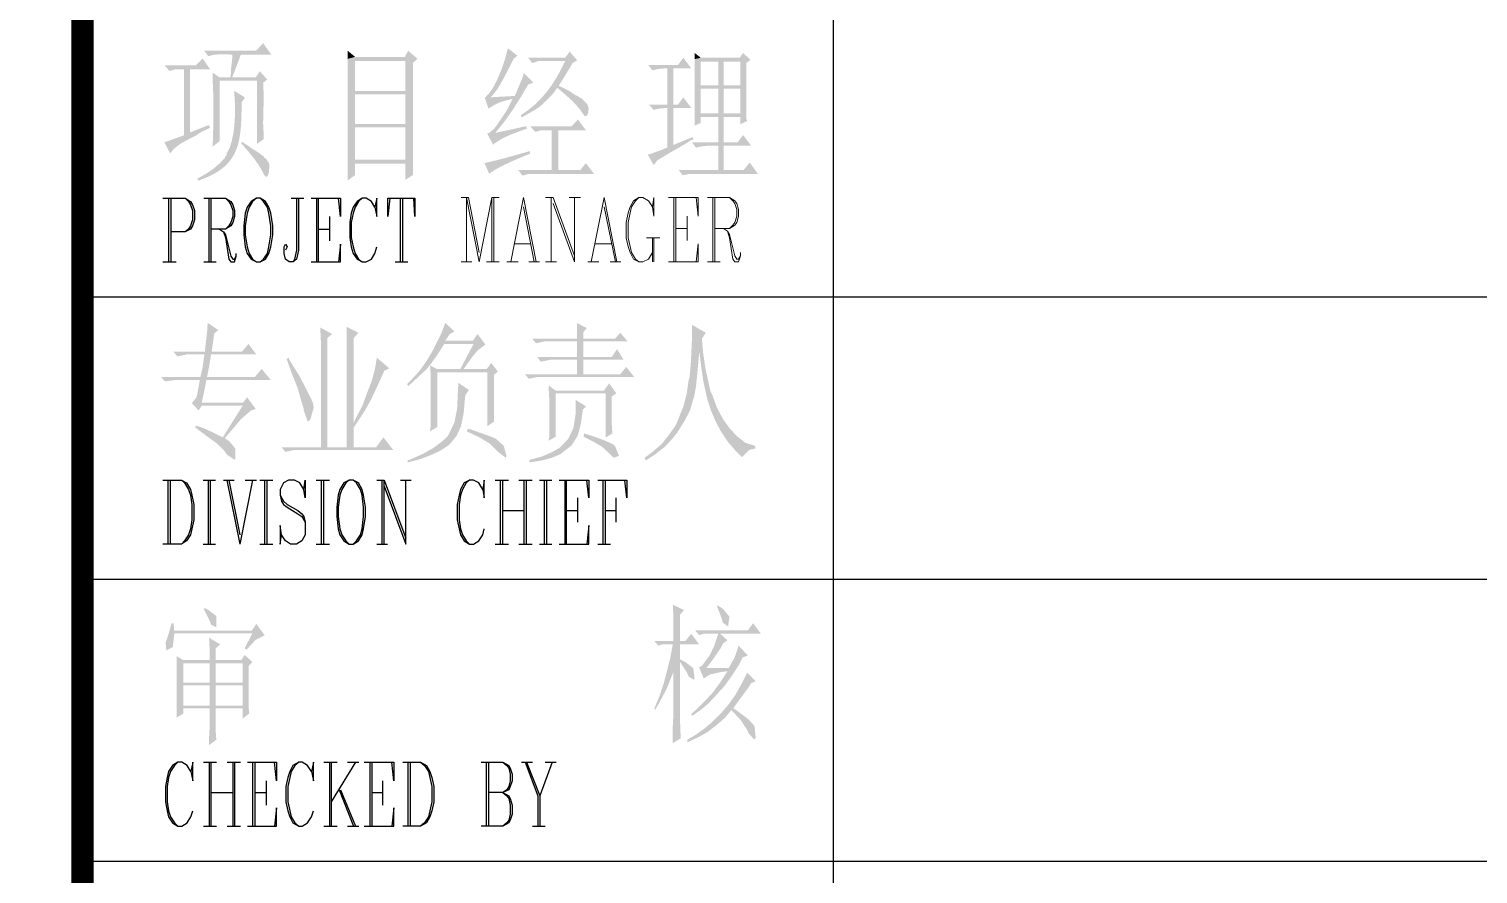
# Paper-space layout 'Layout1' of a CAD drawing. Header units: millimetres. Extents: x 0 to 841, y -74 to 594.
# Drawn here: x 758.78 to 799.89, y 58.63 to 82.6 of the extents above; entities that cross this region are included whole.
import ezdxf

# ---------------------------------------------------------------- set-up
doc = ezdxf.new("R2010")
doc.units = ezdxf.units.MM
for name, color, linetype in [('TB_A1$0$上海中建-图名', 7, 'Continuous'), ('TB_A1$0$上海中建-图框', 24, 'Continuous'), ('TB_A1$0$上海中建-图框字体', 11, 'Continuous')]:
    doc.layers.add(name, color=color, linetype=linetype)

# ---------------------------------------------------------------- blocks, each defined once
blk = doc.blocks.new('TB_A1$0$上海中建A1图框F版')
h = blk.add_hatch(color=11)
h.dxf.hatch_style = 2
h.paths.add_polyline_path([(76542, 8219.9), (76522.9, 8198.9), (76374.4, 8198.9), (76385.8, 8183.7), (76389.6, 8183.7), (76399, 8186.2), (76409.9, 8187.5), (76421.7, 8188), (76434.1, 8188), (76446.4, 8187.6), (76458.4, 8187.3), (76469.5, 8187.1), (76479.1, 8187.5), (76564.9, 8187.5)])
h = blk.add_hatch(color=11)
h.dxf.hatch_style = 2
h.paths.add_polyline_path([(76479.1, 8187.5), (76454.4, 8187.5), (76454.4, 8183.7), (76454, 8171.9), (76452.4, 8158.8), (76450.8, 8145.8), (76450.6, 8134.2), (76448.6, 8122.7), (76418.2, 8122.7), (76454.4, 8122.7), (76456.3, 8128.5), (76466, 8153.2), (76475.3, 8178), (76477.2, 8183.7)])
h = blk.add_hatch(color=11)
h.dxf.hatch_style = 2
h.paths.add_polyline_path([(76953.4, 8198.1), (76943.9, 8180.9), (76802.9, 8180.9), (76782, 8175.2), (76782, 8167.6), (76782, 8085.7), (76782, 8076.2), (76802.9, 8083.8), (76802.9, 8169.5), (76945.8, 8169.5), (76980.1, 8175.2)])
h = blk.add_hatch(color=11)
h.dxf.hatch_style = 2
h.paths.add_polyline_path([(76782, 8198.1), (76782, 8175.2), (76802.9, 8180.9)])
h = blk.add_hatch(color=11)
h.dxf.hatch_style = 2
h.paths.add_polyline_path([(77236.7, 8205.2), (77234.8, 8199.5), (77230.9, 8184.3), (77225.6, 8166.5), (77218.9, 8147.1), (77211.1, 8127.4), (77202.4, 8108.4), (77192.8, 8091.1), (77182.6, 8076.7), (77172, 8066.2), (77170.1, 8066.2), (77181.5, 8033.8), (77183.4, 8035.7), (77192.5, 8041), (77200, 8045.3), (77206.5, 8048.6), (77212.5, 8051.3), (77218.7, 8053.6), (77225.7, 8055.7), (77234, 8057.9), (77244.4, 8060.4), (77250.1, 8062.3), (77187.2, 8066.2), (77191, 8070), (77198.9, 8079), (77207.3, 8090.9), (77215.8, 8104.8), (77224.2, 8119.9), (77232.4, 8135.3), (77239.9, 8150.1), (77246.5, 8163.5), (77252, 8174.7), (77263.4, 8184.3)])
h = blk.add_hatch(color=11)
h.dxf.hatch_style = 2
h.paths.add_polyline_path([(77412, 8195.7), (77398.7, 8178.5), (77293.9, 8178.5), (77305.3, 8163.3), (77311, 8165.2), (77316.7, 8167.1), (77324.4, 8169), (77398.7, 8169), (77432.9, 8170.9)])
h = blk.add_hatch(color=11)
h.dxf.hatch_style = 2
h.paths.add_polyline_path([(77766.5, 8191.8), (77766.5, 8174.6), (77783.6, 8178.4)])
h = blk.add_hatch(color=11)
h.dxf.hatch_style = 2
h.paths.add_polyline_path([(77903.6, 8191.8), (77894.1, 8178.4), (77783.6, 8178.4), (77766.5, 8174.6), (77766.5, 8165.1), (77766.5, 8106), (77766.5, 8096.5), (77783.6, 8100.3), (77783.6, 8167), (77896, 8167), (77924.6, 8172.7)])
h = blk.add_hatch(color=11)
h.dxf.hatch_style = 2
h.paths.add_polyline_path([(76370.5, 8176.1), (76351.5, 8157), (76262, 8157), (76275.3, 8141.8), (76279.1, 8141.8), (76286.7, 8143.7), (76292.4, 8145.6), (76391.5, 8145.6)])
h = blk.add_hatch(color=11)
h.dxf.hatch_style = 2
h.paths.add_polyline_path([(76334.3, 8145.6), (76317.2, 8145.6), (76317.2, 7958.9), (76313.4, 7957), (76265.8, 7939.9), (76262, 7938), (76279.1, 7905.6), (76279.1, 7907.5), (76285.4, 7916.2), (76293.3, 7924), (76302.4, 7931), (76312.3, 7937.3), (76322.7, 7943.1), (76333.3, 7948.6), (76343.6, 7953.8), (76353.4, 7958.9), (76361, 7964.6), (76334.3, 7966.5)])
h = blk.add_hatch(color=11)
h.dxf.hatch_style = 2
h.paths.add_polyline_path([(76980.1, 8175.2), (76945.8, 8169.5), (76945.8, 8083.8), (76802.9, 8083.8), (76782, 8076.2), (76945.8, 8074.2), (76945.8, 7990.4), (76802.9, 7990.4), (76782, 7988.5), (76945.8, 7980.9), (76945.8, 7889.5), (76802.9, 7889.5), (76782, 7885.7), (76782, 7878), (76782, 7836.1), (76782, 7830.4), (76802.9, 7845.6), (76802.9, 7878), (76945.8, 7878), (76966.7, 7883.7), (76966.7, 8163.8)])
h = blk.add_hatch(color=11)
h.dxf.hatch_style = 2
h.paths.add_polyline_path([(77432.9, 8170.9), (77398.7, 8169), (77394.8, 8161.4), (77384.6, 8140.6), (77373.3, 8120.5), (77361, 8101.2), (77347.5, 8082.7), (77332.7, 8065.3), (77316.7, 8049), (77299.3, 8034), (77280.5, 8020.4), (77272.9, 8014.7), (77274.8, 8009), (77282.5, 8012.8), (77295.7, 8020.7), (77309.9, 8028.8), (77323.7, 8037.6), (77335.8, 8047.1), (77339.6, 8052.8), (77341.5, 8052.8), (77351.8, 8063), (77360.1, 8071.4), (77367.7, 8080.5), (77375.8, 8092.8), (77389.1, 8094.7), (77381.5, 8098.5), (77381.5, 8100.4), (77398.8, 8128), (77415.8, 8155.7), (77419.6, 8163.3)])
h = blk.add_hatch(color=11)
h.dxf.hatch_style = 2
h.paths.add_polyline_path([(77734.1, 8178.4), (77718.9, 8157.5), (77635, 8157.5), (77646.5, 8142.2), (77652.2, 8144.1), (77665.2, 8146.8), (77678.6, 8147.9), (77692, 8148), (77705.5, 8148), (77757, 8148)])
h = blk.add_hatch(color=11)
h.dxf.hatch_style = 2
h.paths.add_polyline_path([(77705.5, 8045.1), (77705.5, 8148), (77688.4, 8148), (77688.4, 8045.1)])
h = blk.add_hatch(color=11)
h.dxf.hatch_style = 2
h.paths.add_polyline_path([(77924.6, 8172.7), (77896, 8167), (77896, 8100.3), (77783.6, 8100.3), (77766.5, 8096.5), (77896, 8090.8), (77896, 8020.3), (77766.5, 8020.3), (77766.5, 8010.8), (77896, 8010.8), (77896, 7989.8), (77915.1, 7999.4), (77913.2, 8005.1), (77913.2, 8083.2), (77913.2, 8163.2)])
h = blk.add_hatch(color=11)
h.dxf.hatch_style = 2
h.paths.add_polyline_path([(77848.4, 8100.3), (77848.4, 8167), (77833.2, 8167), (77833.2, 8100.3)])
h = blk.add_hatch(color=11)
h.dxf.hatch_style = 2
h.paths.add_polyline_path([(76399.1, 8136.1), (76399.1, 8115.1), (76524.8, 8113.2), (76524.8, 7934.1), (76543.9, 7947.5), (76543.9, 7955.1), (76541.9, 7993.1), (76542.8, 8031.3), (76543.8, 8069.5), (76542, 8107.5), (76553.4, 8117), (76454.4, 8122.7), (76418.2, 8122.7)])
h = blk.add_hatch(color=11)
h.dxf.hatch_style = 2
h.paths.add_polyline_path([(76399.1, 8115.1), (76399.1, 8107.5), (76400.9, 8064), (76401.1, 8020.8), (76400.3, 7977.6), (76399.1, 7934.1), (76399.1, 7926.5), (76418.2, 7941.8), (76418.2, 8113.2), (76524.8, 8113.2)])
h = blk.add_hatch(color=11)
h.dxf.hatch_style = 2
h.paths.add_polyline_path([(76532.5, 8139.9), (76521, 8122.7), (76454.4, 8122.7), (76553.4, 8117)])
h = blk.add_hatch(color=11)
h.dxf.hatch_style = 2
h.paths.add_polyline_path([(77282.5, 8134.7), (77280.5, 8130.9), (77276.1, 8117.2), (77270.5, 8104), (77264.8, 8090.9), (77259.6, 8077.6), (77255.8, 8070), (77187.2, 8066.2), (77250.1, 8062.3), (77244.4, 8050.9), (77239.2, 8040.5), (77235.1, 8032.3), (77230.3, 8024.4), (77223.4, 8014.7), (77215.8, 8003.3), (77209.7, 7993.8), (77203.4, 7984.4), (77196.1, 7975.9), (77187.2, 7969), (77183.4, 7965.2), (77177.7, 7963.3), (77200.5, 7965.2), (77226.7, 7997.5), (77250.7, 8031.5), (77272.9, 8066.5), (77293.9, 8102.3), (77309.1, 8108.1)])
h = blk.add_hatch(color=11)
h.dxf.hatch_style = 2
h.paths.add_polyline_path([(76460.1, 8084.6), (76460.1, 8077), (76461.5, 8058.7), (76462.2, 8037.3), (76462, 8014), (76460.6, 7989.7), (76457.8, 7965.8), (76453.4, 7943.4), (76447.3, 7923.6), (76439.1, 7907.5), (76437.2, 7899.9), (76435.3, 7899.9), (76433.4, 7894.1), (76418.3, 7878.3), (76401.7, 7864.3), (76383.8, 7851.8), (76364.8, 7840.8), (76355.3, 7835.1), (76359.1, 7829.4), (76366.7, 7833.2), (76386.6, 7841.1), (76404, 7849.8), (76419.2, 7859.3), (76432.1, 7869.5), (76443.1, 7880.6), (76452.3, 7892.4), (76459.8, 7904.9), (76465.8, 7918.2), (76470.6, 7932.3), (76474.2, 7947.2), (76476.8, 7962.8), (76478.6, 7979.2), (76479.7, 7996.3), (76480.4, 8014.2), (76480.8, 8032.9), (76481, 8052.3), (76490.6, 8065.6)])
h = blk.add_hatch(color=11)
h.dxf.hatch_style = 2
h.paths.add_polyline_path([(76782, 8076.2), (76782, 8066.6), (76782, 8000), (76782, 7988.5), (76802.9, 7990.4), (76802.9, 8074.2), (76945.8, 8074.2)])
h = blk.add_hatch(color=11)
h.dxf.hatch_style = 2
h.paths.add_polyline_path([(77389.1, 8094.7), (77375.8, 8092.8), (77379.6, 8090.9), (77390.1, 8081.7), (77399.9, 8073.3), (77409, 8065.3), (77417.7, 8057.3), (77425.9, 8049), (77434, 8040), (77442, 8030), (77450.1, 8018.5), (77453.9, 8012.8), (77457.7, 8012.8), (77461.5, 8014.7), (77464.7, 8024.7), (77465.3, 8035.1), (77462.6, 8044.9), (77455.8, 8052.8), (77444.4, 8064.2), (77442.5, 8064.2), (77438.7, 8066.2), (77434.9, 8070), (77429.1, 8071.9), (77412, 8083.3), (77404.4, 8087.1), (77396.8, 8090.9)])
h = blk.add_hatch(color=11)
h.dxf.hatch_style = 2
h.paths.add_polyline_path([(77734.1, 8066), (77718.9, 8045.1), (77636.9, 8045.1), (77650.3, 8029.8), (77654.1, 8031.7), (77666.7, 8034.3), (77679.5, 8035.4), (77692.5, 8035.7), (77705.5, 8035.6), (77757, 8035.6)])
h = blk.add_hatch(color=11)
h.dxf.hatch_style = 2
h.paths.add_polyline_path([(77766.5, 8096.5), (77766.5, 8088.9), (77766.5, 8027.9), (77766.5, 8020.3), (77848.4, 8020.3), (77783.6, 8020.3), (77783.6, 8090.8), (77896, 8090.8)])
h = blk.add_hatch(color=11)
h.dxf.hatch_style = 2
h.paths.add_polyline_path([(77848.4, 8090.8), (77833.2, 8090.8), (77833.2, 8020.3), (77783.6, 8020.3), (77848.4, 8020.3)])
h = blk.add_hatch(color=11)
h.dxf.hatch_style = 2
h.paths.add_polyline_path([(77705.5, 8035.6), (77688.4, 8035.6), (77688.4, 7923.2), (77686.5, 7923.2), (77674.7, 7917.9), (77663.8, 7913.9), (77653.3, 7910.2), (77642.7, 7906), (77633.1, 7904.1), (77650.3, 7873.6), (77659.8, 7887), (77692, 7906.7), (77724.6, 7925.1), (77730.3, 7928.9), (77705.5, 7930.8)])
h = blk.add_hatch(color=11)
h.dxf.hatch_style = 2
h.paths.add_polyline_path([(76387.7, 7987.5), (76334.3, 7966.5), (76361, 7964.6), (76370.5, 7970.3), (76380.1, 7974.1), (76391.5, 7979.9)])
h = blk.add_hatch(color=11)
h.dxf.hatch_style = 2
h.paths.add_polyline_path([(76782, 7988.5), (76782, 7977.1), (76782, 7893.3), (76782, 7885.7), (76802.9, 7889.5), (76802.9, 7980.9), (76945.8, 7980.9)])
h = blk.add_hatch(color=11)
h.dxf.hatch_style = 2
h.paths.add_polyline_path([(77288.2, 7984.2), (77200.5, 7965.2), (77177.7, 7963.3), (77194.8, 7930.9), (77194.8, 7932.8), (77200.5, 7936.6), (77219.6, 7948.9), (77240, 7958.6), (77261.1, 7966.8), (77282.5, 7974.7), (77290.1, 7976.6)])
h = blk.add_hatch(color=11)
h.dxf.hatch_style = 2
h.paths.add_polyline_path([(77434.9, 8003.3), (77417.7, 7984.2), (77299.6, 7984.2), (77312.9, 7969), (77316.7, 7969), (77324.4, 7970.9), (77330.1, 7972.8), (77457.7, 7972.8)])
h = blk.add_hatch(color=11)
h.dxf.hatch_style = 2
h.paths.add_polyline_path([(77766.5, 8010.8), (77766.5, 7986), (77783.6, 7993.6), (77783.6, 8010.8), (77896, 8010.8)])
h = blk.add_hatch(color=11)
h.dxf.hatch_style = 2
h.paths.add_polyline_path([(77848.4, 7938.4), (77848.4, 8010.8), (77833.2, 8010.8), (77833.2, 7938.4)])
h = blk.add_hatch(color=11)
h.dxf.hatch_style = 2
h.paths.add_polyline_path([(76482.9, 7939.9), (76479.1, 7936), (76486.7, 7928.4), (76492.5, 7920.8), (76498, 7914.9), (76504, 7907.6), (76509.9, 7900.3), (76515.3, 7894.1), (76522.9, 7882.7), (76529.2, 7874.2), (76535.2, 7864.3), (76540.8, 7854.2), (76545.8, 7844.6), (76549.6, 7840.8), (76553.4, 7840.8), (76555.3, 7844.6), (76559.1, 7854.1), (76559, 7861.1), (76559.2, 7866.5), (76559.4, 7871), (76559.3, 7874.8), (76558.6, 7878.4), (76557, 7882.2), (76554.1, 7886.7), (76549.6, 7892.2), (76545.8, 7894.1), (76543.9, 7897.9), (76526.3, 7911.1), (76507.7, 7922.7), (76500.1, 7928.4), (76490.6, 7934.1)])
h = blk.add_hatch(color=11)
h.dxf.hatch_style = 2
h.paths.add_polyline_path([(77379.6, 7860.4), (77379.6, 7972.8), (77360.6, 7972.8), (77360.6, 7860.4)])
h = blk.add_hatch(color=11)
h.dxf.hatch_style = 2
h.paths.add_polyline_path([(77760.8, 7953.6), (77705.5, 7930.8), (77730.3, 7928.9), (77737.9, 7932.7), (77755.1, 7944.1), (77762.7, 7946)])
h = blk.add_hatch(color=11)
h.dxf.hatch_style = 2
h.paths.add_polyline_path([(77903.6, 7959.4), (77888.4, 7938.4), (77758.9, 7938.4), (77770.3, 7923.2), (77776, 7925.1), (77793.8, 7928.2), (77811.9, 7929.1), (77830.2, 7929), (77848.4, 7928.9), (77926.5, 7928.9)])
h = blk.add_hatch(color=11)
h.dxf.hatch_style = 2
h.paths.add_polyline_path([(77297.7, 7913.8), (77292, 7911.8), (77263.1, 7903.6), (77235.1, 7895.7), (77206.9, 7888.3), (77177.7, 7881.4), (77170.1, 7879.5), (77183.4, 7849), (77185.3, 7850.9), (77195.7, 7858), (77208.3, 7865.4), (77222.5, 7872.7), (77237.6, 7880), (77252.9, 7886.9), (77267.9, 7893.3), (77281.7, 7899.2), (77293.9, 7904.2), (77299.6, 7906.1)])
h = blk.add_hatch(color=11)
h.dxf.hatch_style = 2
h.paths.add_polyline_path([(77848.4, 7860.3), (77848.4, 7928.9), (77833.2, 7928.9), (77833.2, 7860.3)])
h = blk.add_hatch(color=11)
h.dxf.hatch_style = 2
h.paths.add_polyline_path([(76966.7, 7883.7), (76945.8, 7878), (76945.8, 7832.3), (76966.7, 7845.6), (76966.7, 7874.2)])
h = blk.add_hatch(color=11)
h.dxf.hatch_style = 2
h.paths.add_polyline_path([(77457.7, 7879.5), (77442.5, 7860.4), (77265.3, 7860.4), (77276.7, 7845.2), (77282.5, 7845.2), (77288.2, 7847.1), (77295.8, 7849), (77480.6, 7849)])
h = blk.add_hatch(color=11)
h.dxf.hatch_style = 2
h.paths.add_polyline_path([(77922.7, 7881.3), (77905.5, 7860.3), (77720.8, 7860.3), (77732.2, 7845.1), (77737.9, 7847), (77743.6, 7847), (77749.3, 7848.9), (77945.6, 7848.9)])
at = {"layer": 'TB_A1$0$上海中建-图框字体'}
h = blk.add_hatch(color=256, dxfattribs=at)
h.paths.add_polyline_path([(76384.7, 7426.5), (76382.8, 7398.5), (76377.2, 7351.9), (76377.2, 7344.4), (76395.9, 7344.4), (76401.5, 7383.6), (76403.4, 7396.7), (76414.6, 7406)])
h.paths.add_polyline_path([(76500.4, 7366.8), (76481.8, 7344.4), (76395.9, 7344.4), (76377.2, 7344.4), (76287.6, 7344.4), (76298.8, 7331.3), (76324.9, 7336.9), (76375.3, 7336.9), (76394, 7336.9), (76522.8, 7336.9)])
h.paths.add_polyline_path([(76394, 7336.9), (76375.3, 7336.9), (76369.7, 7297.7), (76364.1, 7273.4), (76382.8, 7273.4), (76390.3, 7310.8)])
h.paths.add_polyline_path([(76537.8, 7295.9), (76519.1, 7273.4), (76382.8, 7273.4), (76364.1, 7273.4), (76252.1, 7273.4), (76263.3, 7260.4), (76289.5, 7264.1), (76362.3, 7264.1), (76380.9, 7264.1), (76563.9, 7264.1)])
h.paths.add_polyline_path([(76380.9, 7264.1), (76362.3, 7264.1), (76354.8, 7223), (76352.9, 7215.6), (76339.9, 7198.8), (76367.9, 7200.6), (76375.3, 7234.2)])
h.paths.add_polyline_path([(76496.7, 7215.6), (76485.5, 7200.6), (76367.9, 7200.6), (76339.9, 7198.8), (76483.6, 7191.3), (76461.2, 7155.8), (76442.6, 7126), (76427.6, 7101.7), (76433.2, 7099.8), (76457.5, 7127.8), (76478, 7152.1), (76481.8, 7155.8), (76507.9, 7178.2), (76521, 7182)])
h.paths.add_polyline_path([(76339.9, 7198.8), (76358.5, 7178.2), (76367.9, 7191.3), (76483.6, 7191.3)], flags=17)
h.paths.add_polyline_path([(76351.1, 7135.3), (76349.2, 7129.7), (76384.7, 7103.5), (76412.7, 7083), (76431.4, 7064.3), (76438.8, 7053.1), (76461.2, 7038.2), (76463.1, 7040.1), (76463.1, 7069.9), (76446.3, 7090.5), (76433.2, 7099.8), (76427.6, 7101.7), (76401.5, 7114.7), (76373.5, 7127.8)])
h = blk.add_hatch(color=256, dxfattribs=at)
h.paths.add_polyline_path([(76778.6, 7415.3), (76778.6, 7374.3), (76778.6, 7351.9), (76778.6, 7073.7), (76799.2, 7073.7), (76799.2, 7129.7), (76799.2, 7142.8), (76799.2, 7383.6), (76812.2, 7398.5)])
h.paths.add_polyline_path([(76703.9, 7413.5), (76705.8, 7374.3), (76705.8, 7353.7), (76705.8, 7073.7), (76724.5, 7073.7), (76724.5, 7383.6), (76737.6, 7394.8)])
h.paths.add_polyline_path([(76864.5, 7327.6), (76858.9, 7294), (76849.6, 7260.4), (76836.5, 7226.8), (76823.4, 7191.3), (76804.8, 7155.8), (76799.2, 7142.8), (76799.2, 7129.7), (76814.1, 7152.1), (76830.9, 7178.2), (76847.7, 7208.1), (76864.5, 7243.6), (76883.2, 7284.6), (76885, 7290.3), (76900, 7297.7)])
h.paths.add_polyline_path([(76614.3, 7327.6), (76608.7, 7323.9), (76625.5, 7277.2), (76640.5, 7239.8), (76649.8, 7206.2), (76657.3, 7182), (76657.3, 7178.2), (76668.5, 7146.5), (76675.9, 7152.1), (76685.3, 7185.7), (76683.4, 7198.8), (76675.9, 7215.6), (76662.9, 7241.7), (76644.2, 7277.2), (76616.2, 7322)])
h.paths.add_polyline_path([(76883.2, 7101.7), (76862.6, 7073.7), (76799.2, 7073.7), (76778.6, 7073.7), (76724.5, 7073.7), (76705.8, 7073.7), (76593.8, 7073.7), (76605, 7060.6), (76631.1, 7066.2), (76911.2, 7066.2)])
h = blk.add_hatch(color=256, dxfattribs=at)
h.paths.add_polyline_path([(77058.7, 7426.5), (77047.5, 7396.7), (77030.7, 7363.1), (77021.3, 7344.4), (77004.5, 7316.4), (76984, 7288.4), (76959.7, 7262.2), (76950.4, 7252.9), (76954.1, 7247.3), (76980.3, 7271.6), (77004.5, 7294), (77015.7, 7307.1), (77034.4, 7333.2), (77054.9, 7364.9), (77056.8, 7366.8), (77139, 7366.8), (77058.7, 7376.1), (77071.8, 7394.8), (77084.8, 7402.3)])
h.paths.add_polyline_path([(77150.2, 7394.8), (77137.1, 7376.1), (77058.7, 7376.1), (77139, 7366.8), (77101.6, 7295.9), (77034.4, 7295.9), (77111, 7295.9), (77135.2, 7329.5), (77150.2, 7348.1), (77172.6, 7364.9)])
h.paths.add_polyline_path([(77189.4, 7312.7), (77176.3, 7295.9), (77111, 7295.9), (77208, 7288.4)])
h.paths.add_polyline_path([(77015.7, 7308.9), (77015.7, 7307.1), (77015.7, 7305.2)], flags=16)
h.paths.add_polyline_path([(77015.7, 7305.2), (77017.6, 7271.6), (77017.6, 7232.4), (77017.6, 7215.6), (77017.6, 7178.2), (77017.6, 7139), (77015.7, 7118.5), (77036.3, 7131.6), (77036.3, 7286.5), (77178.2, 7286.5), (77208, 7288.4), (77111, 7295.9), (77034.4, 7295.9)])
h.paths.add_polyline_path([(77208, 7288.4), (77178.2, 7286.5), (77178.2, 7133.4), (77196.8, 7146.5), (77196.8, 7168.9), (77196.8, 7204.4), (77196.8, 7251), (77196.8, 7279)], flags=17)
h.paths.add_polyline_path([(77096, 7256.6), (77094.2, 7223), (77092.3, 7182), (77084.8, 7144.6), (77069.9, 7112.9), (77064.3, 7103.5), (77047.5, 7088.6), (77025.1, 7071.8), (76995.2, 7055), (76957.9, 7038.2), (76952.3, 7036.3), (76952.3, 7030.7), (76987.7, 7040.1), (77017.6, 7051.3), (77045.6, 7064.3), (77068, 7079.3), (77073.6, 7084.9), (77090.4, 7105.4), (77103.5, 7133.4), (77111, 7170.8), (77114.7, 7213.7), (77116.6, 7223), (77125.9, 7236.1)])
h.paths.add_polyline_path([(77122.2, 7126), (77120.3, 7118.5), (77155.8, 7101.7), (77183.8, 7084.9), (77202.4, 7066.2), (77206.2, 7062.5), (77230.4, 7043.8), (77232.3, 7049.4), (77224.8, 7077.4), (77202.4, 7097.9), (77189.4, 7103.5), (77163.2, 7112.9), (77131.5, 7124.1)])
h = blk.add_hatch(color=256, dxfattribs=at)
h.paths.add_polyline_path([(77432.1, 7426.5), (77432.1, 7387.3), (77432.1, 7381.7), (77450.8, 7381.7), (77450.8, 7400.4), (77460.1, 7411.6)])
h.paths.add_polyline_path([(77555.3, 7398.5), (77540.4, 7381.7), (77450.8, 7381.7), (77432.1, 7381.7), (77305.1, 7381.7), (77316.3, 7368.7), (77342.5, 7374.3), (77432.1, 7374.3), (77450.8, 7374.3), (77575.9, 7374.3)])
h.paths.add_polyline_path([(77450.8, 7374.3), (77432.1, 7374.3), (77432.1, 7329.5), (77450.8, 7329.5)])
h.paths.add_polyline_path([(77546, 7351.9), (77531, 7329.5), (77450.8, 7329.5), (77432.1, 7329.5), (77320.1, 7329.5), (77329.4, 7316.4), (77357.4, 7322), (77432.1, 7322), (77450.8, 7322), (77564.6, 7322)])
h.paths.add_polyline_path([(77450.8, 7322), (77432.1, 7322), (77432.1, 7280.9), (77450.8, 7280.9)])
h.paths.add_polyline_path([(77572.1, 7301.5), (77555.3, 7280.9), (77450.8, 7280.9), (77432.1, 7280.9), (77284.6, 7280.9), (77295.8, 7267.8), (77321.9, 7273.4), (77594.5, 7273.4)])
h.paths.add_polyline_path([(77523.6, 7254.8), (77508.6, 7234.2), (77372.3, 7234.2), (77544.1, 7226.8)])
h.paths.add_polyline_path([(77351.8, 7249.2), (77353.7, 7210), (77353.7, 7176.4), (77353.7, 7142.8), (77353.7, 7101.7), (77351.8, 7092.3), (77372.3, 7103.5), (77372.3, 7226.8), (77514.2, 7226.8), (77544.1, 7226.8), (77372.3, 7234.2)])
h.paths.add_polyline_path([(77544.1, 7226.8), (77514.2, 7226.8), (77514.2, 7101.7), (77532.9, 7112.9), (77531, 7140.9), (77531, 7180.1), (77531, 7217.4)], flags=17)
h.paths.add_polyline_path([(77428.4, 7208.1), (77428.4, 7167), (77422.8, 7131.6), (77422.8, 7129.7), (77407.8, 7097.9), (77385.4, 7073.7), (77363, 7060.6), (77333.1, 7047.5), (77299.5, 7038.2), (77297.7, 7036.3), (77297.7, 7030.7), (77333.1, 7036.3), (77361.1, 7043.8), (77387.3, 7055), (77389.1, 7056.9), (77417.2, 7079.3), (77434, 7105.4), (77443.3, 7139), (77448.9, 7178.2), (77448.9, 7180.1), (77458.2, 7189.4)])
h.paths.add_polyline_path([(77452.6, 7112.9), (77450.8, 7103.5), (77480.6, 7088.6), (77503, 7075.5), (77527.3, 7053.1), (77536.6, 7043.8), (77551.6, 7049.4), (77540.4, 7077.4), (77532.9, 7083), (77512.4, 7092.3), (77482.5, 7103.5)])
h = blk.add_hatch(color=256, dxfattribs=at)
h.paths.add_polyline_path([(77758.8, 7420.9), (77758.8, 7383.6), (77757, 7344.4), (77755.1, 7307.1), (77751.4, 7269.7), (77749.5, 7266), (77743.9, 7226.8), (77734.5, 7189.4), (77721.5, 7157.7), (77712.1, 7135.3), (77693.5, 7109.1), (77672.9, 7083), (77646.8, 7060.6), (77624.4, 7043.8), (77628.1, 7036.3), (77656.1, 7055), (77682.3, 7075.5), (77704.7, 7099.8), (77717.7, 7116.6), (77736.4, 7146.5), (77753.2, 7178.2), (77762.6, 7211.8), (77764.4, 7215.6), (77770, 7245.4), (77773.8, 7282.8), (77777.5, 7323.9), (77779.4, 7344.4), (77786.8, 7381.7), (77798, 7398.5)])
h.paths.add_polyline_path([(77786.8, 7381.7), (77779.4, 7344.4), (77785, 7301.5), (77790.6, 7262.2), (77798, 7228.6), (77801.8, 7211.8), (77813, 7176.4), (77827.9, 7142.8), (77841, 7118.5), (77859.6, 7090.5), (77882, 7064.3), (77900.7, 7045.7), (77921.3, 7066.2), (77938.1, 7069.9), (77938.1, 7077.4), (77910.1, 7086.7), (77885.8, 7105.4), (77865.2, 7127.8), (77846.6, 7154), (77829.8, 7185.7), (77816.7, 7221.2), (77811.1, 7232.4), (77803.6, 7266), (77796.2, 7301.5), (77790.6, 7338.8)])
h = blk.add_hatch(color=256, dxfattribs=at)
h.paths.add_polyline_path([(77704.3, 6627), (77706.2, 6591.5), (77706.2, 6552.3), (77706.2, 6524.3), (77724.9, 6524.3), (77724.9, 6599), (77736.1, 6612)])
h.paths.add_polyline_path([(77831.3, 6625.1), (77829.4, 6623.3), (77842.5, 6589.6), (77846.2, 6576.6), (77861.2, 6565.4), (77864.9, 6593.4), (77846.2, 6615.8)])
h.paths.add_polyline_path([(77932.1, 6574.7), (77917.2, 6554.2), (77767.8, 6554.2), (77779, 6541.1), (77792.1, 6544.8), (77833.2, 6544.8), (77838.8, 6544.8), (77954.5, 6544.8)])
h.paths.add_polyline_path([(77838.8, 6544.8), (77833.2, 6544.8), (77822, 6511.2), (77808.9, 6483.2), (77786.5, 6453.3), (77779, 6449.6), (77792.1, 6417.9), (77808.9, 6429.1), (77842.5, 6436.5), (77859.3, 6438.4), (77799.6, 6447.7), (77818.2, 6472), (77838.8, 6501.9), (77848.1, 6518.7), (77859.3, 6526.2)])
h.paths.add_polyline_path([(77756.6, 6544.8), (77739.8, 6524.3), (77724.9, 6524.3), (77706.2, 6524.3), (77652.1, 6524.3), (77663.3, 6511.2), (77674.5, 6515), (77704.3, 6515), (77724.9, 6515), (77779, 6515)])
h.paths.add_polyline_path([(77724.9, 6515), (77704.3, 6515), (77696.9, 6475.8), (77687.5, 6438.4), (77706.2, 6436.5), (77706.2, 6399.2), (77706.2, 6360), (77706.2, 6322.7), (77704.3, 6283.4), (77704.3, 6248), (77704.3, 6234.9), (77726.7, 6248), (77724.9, 6294.7), (77724.9, 6324.5), (77724.9, 6328.3), (77724.9, 6464.6), (77739.8, 6464.6), (77724.9, 6472)])
h.paths.add_polyline_path([(77891, 6511.2), (77879.8, 6477.6), (77863, 6447.7), (77799.6, 6447.7), (77859.3, 6438.4), (77838.8, 6406.7), (77818.2, 6378.7), (77795.8, 6354.4), (77773.4, 6332), (77756.6, 6317.1), (77758.5, 6311.5), (77782.8, 6328.3), (77805.2, 6346.9), (77827.6, 6371.2), (77850, 6395.5), (77870.5, 6423.5), (77891, 6455.2), (77902.2, 6477.6), (77917.2, 6483.2)])
h.paths.add_polyline_path([(77739.8, 6464.6), (77724.9, 6464.6), (77743.6, 6436.5), (77749.2, 6423.5), (77764.1, 6414.1), (77766, 6417.9), (77762.2, 6447.7)])
h.paths.add_polyline_path([(77687.5, 6438.4), (77678.2, 6402.9), (77667, 6369.3), (77653.9, 6337.6), (77652.1, 6333.9), (77653.9, 6328.3), (77670.7, 6358.1), (77687.5, 6389.9), (77700.6, 6423.5), (77706.2, 6436.5)])
h.paths.add_polyline_path([(77915.3, 6434.7), (77898.5, 6401.1), (77881.7, 6371.2), (77863, 6345.1), (77840.6, 6318.9), (77818.2, 6296.5), (77794, 6276), (77767.8, 6257.3), (77745.4, 6244.2), (77745.4, 6236.8), (77773.4, 6249.8), (77801.4, 6264.8), (77827.6, 6285.3), (77851.8, 6305.9), (77870.5, 6328.3), (77876.1, 6333.9), (77896.6, 6361.9), (77917.2, 6389.9), (77926.5, 6404.8), (77939.6, 6410.4)])
h.paths.add_polyline_path([(77876.1, 6333.9), (77870.5, 6328.3), (77896.6, 6300.3), (77915.3, 6272.2), (77919.1, 6262.9), (77935.9, 6244.2), (77939.6, 6249.8), (77935.9, 6283.4), (77919.1, 6302.1), (77889.2, 6324.5)], flags=17)
h = blk.add_hatch(color=256, dxfattribs=at)
h.paths.add_polyline_path([(76377.4, 6617.4), (76373.6, 6615.5), (76390.5, 6581.9), (76394.2, 6570.7), (76409.1, 6563.2), (76409.1, 6595), (76384.8, 6613.6)])
h.paths.add_polyline_path([(76287.8, 6574.4), (76282.2, 6574.4), (76271, 6535.2), (76265.4, 6520.3), (76267.2, 6497.9), (76285.9, 6507.2), (76289.6, 6540.8), (76289.6, 6546.4), (76511.8, 6546.4), (76289.6, 6553.9)])
h.paths.add_polyline_path([(76523, 6572.6), (76509.9, 6553.9), (76289.6, 6553.9), (76511.8, 6546.4), (76489.4, 6503.5), (76495, 6499.8), (76521.1, 6527.8), (76543.5, 6539), (76547.3, 6539)])
h.paths.add_polyline_path([(76388.6, 6533.4), (76390.5, 6497.9), (76390.5, 6469.9), (76407.3, 6469.9), (76407.3, 6503.5), (76420.3, 6514.7)])
h.paths.add_polyline_path([(76489.4, 6484.8), (76480.1, 6469.9), (76407.3, 6469.9), (76390.5, 6469.9), (76315.8, 6469.9), (76511.8, 6464.3)])
h.paths.add_polyline_path([(76297.1, 6481.1), (76297.1, 6447.5), (76297.1, 6406.4), (76297.1, 6397.1), (76297.1, 6356), (76297.1, 6318.6), (76297.1, 6307.4), (76315.8, 6318.6), (76315.8, 6333.6), (76390.5, 6333.6), (76407.3, 6333.6), (76483.8, 6333.6), (76500.6, 6339.2), (76315.8, 6341.1), (76315.8, 6398.9), (76390.5, 6398.9), (76407.3, 6406.4), (76315.8, 6406.4), (76315.8, 6460.5), (76390.5, 6460.5), (76511.8, 6464.3), (76315.8, 6469.9)])
h.paths.add_polyline_path([(76511.8, 6464.3), (76390.5, 6460.5), (76483.8, 6460.5), (76483.8, 6406.4), (76407.3, 6406.4), (76390.5, 6398.9), (76483.8, 6398.9), (76483.8, 6341.1), (76407.3, 6341.1), (76390.5, 6341.1), (76315.8, 6341.1), (76500.6, 6339.2), (76500.6, 6374.7), (76500.6, 6421.3), (76500.6, 6453.1)], flags=17)
h.paths.add_polyline_path([(76390.5, 6460.5), (76390.5, 6406.4), (76315.8, 6406.4), (76407.3, 6406.4), (76407.3, 6460.5), (76483.8, 6460.5)], flags=16)
h.paths.add_polyline_path([(76390.5, 6398.9), (76390.5, 6341.1), (76407.3, 6341.1), (76407.3, 6398.9), (76483.8, 6398.9)], flags=16)
h.paths.add_polyline_path([(76500.6, 6339.2), (76483.8, 6333.6), (76483.8, 6303.7), (76502.5, 6318.6)])
h.paths.add_polyline_path([(76407.3, 6333.6), (76390.5, 6333.6), (76390.5, 6285), (76388.6, 6249.6), (76388.6, 6229), (76409.1, 6244), (76407.3, 6270.1), (76407.3, 6314.9)])
at = {"color": 11, "lineweight": 0}
for points in [[(77103.5, 7782.1), (77124.4, 7782.1)], [(77118.7, 7599.2), (77118.7, 7782.1)], [(77118.7, 7782.1), (77154.9, 7599.2), (77191.1, 7782.1), (77191.1, 7599.2)], [(77124.4, 7782.1), (77154.9, 7625.9)], [(77191.1, 7782.1), (77212.1, 7782.1)], [(77196.8, 7599.2), (77196.8, 7782.1)], [(77280.7, 7782.1), (77244.5, 7599.2)], [(77280.7, 7782.1), (77316.8, 7599.2)], [(77343.5, 7782.1), (77364.5, 7782.1)], [(77358.8, 7599.2), (77358.8, 7782.1)], [(77364.5, 7782.1), (77425.4, 7616.4)], [(77364.5, 7765), (77425.4, 7599.2), (77425.4, 7782.1)], [(77410.2, 7782.1), (77442.6, 7782.1)], [(77509.3, 7782.1), (77473.1, 7599.2)], [(77509.3, 7782.1), (77545.4, 7599.2)], [(77646.4, 7755.4), (77650.2, 7728.8), (77650.2, 7782.1), (77646.4, 7755.4), (77635, 7772.6), (77619.7, 7782.1), (77608.3, 7782.1), (77593.1, 7772.6), (77583.5, 7755.4), (77577.8, 7738.3), (77572.1, 7711.6), (77572.1, 7667.8), (77577.8, 7643), (77583.5, 7625.9), (77593.1, 7606.8), (77608.3, 7599.2), (77619.7, 7599.2), (77635, 7606.8), (77646.4, 7625.9)], [(77608.3, 7782.1), (77598.8, 7772.6), (77587.4, 7755.4), (77583.5, 7738.3), (77577.8, 7711.6), (77577.8, 7667.8), (77583.5, 7643), (77587.4, 7625.9), (77598.8, 7606.8), (77608.3, 7599.2)], [(77692.1, 7782.1), (77776, 7782.1), (77776, 7728.8), (77770.2, 7782.1)], [(77707.4, 7599.2), (77707.4, 7782.1)], [(77713.1, 7782.1), (77713.1, 7599.2)], [(77802.6, 7782.1), (77865.5, 7782.1), (77880.7, 7772.6), (77886.4, 7765), (77890.3, 7747.8), (77890.3, 7728.8), (77886.4, 7711.6), (77880.7, 7704), (77865.5, 7694.5), (77823.6, 7694.5)], [(77817.9, 7599.2), (77817.9, 7782.1)], [(77823.6, 7782.1), (77823.6, 7599.2)], [(77865.5, 7782.1), (77875, 7772.6), (77880.7, 7765), (77886.4, 7747.8), (77886.4, 7728.8), (77880.7, 7711.6), (77875, 7704), (77865.5, 7694.5)], [(77280.7, 7755.4), (77311.1, 7599.2)], [(77509.3, 7755.4), (77541.6, 7599.2)], [(77713.1, 7694.5), (77745.5, 7694.5)], [(77745.5, 7728.8), (77745.5, 7660.2)], [(77848.3, 7694.5), (77859.8, 7686.8), (77865.5, 7677.3), (77880.7, 7616.4), (77886.4, 7606.8), (77890.3, 7606.8), (77896, 7616.4)], [(77254, 7650.7), (77301.6, 7650.7)], [(77484.5, 7650.7), (77530.2, 7650.7)], [(77629.3, 7667.8), (77667.4, 7667.8)], [(77646.4, 7667.8), (77646.4, 7599.2)], [(77650.2, 7667.8), (77650.2, 7599.2)], [(77692.1, 7599.2), (77776, 7599.2), (77776, 7650.7), (77770.2, 7599.2)], [(77859.8, 7686.8), (77865.5, 7667.8), (77875, 7606.8), (77880.7, 7599.2), (77890.3, 7599.2), (77896, 7616.4), (77896, 7625.9)], [(77103.5, 7599.2), (77134, 7599.2)], [(77175.9, 7599.2), (77212.1, 7599.2)], [(77233, 7599.2), (77265.4, 7599.2)], [(77295.9, 7599.2), (77326.4, 7599.2)], [(77343.5, 7599.2), (77374, 7599.2)], [(77463.5, 7599.2), (77494, 7599.2)], [(77526.4, 7599.2), (77556.9, 7599.2)], [(77802.6, 7599.2), (77838.8, 7599.2)]]:
    blk.add_lwpolyline(points, dxfattribs=at)
at = {"layer": 'TB_A1$0$上海中建-图框'}
for p, q in [((76000, 1100), (76000, 58300)), ((76060, 1100), (76060, 58300)), ((78160, 1100), (78160, 12300)), ((76060, 7500), (83000, 7500)), ((76060, 6700), (83000, 6700)), ((76060, 5900), (83000, 5900))]:
    blk.add_line(p, q, dxfattribs=at)
blk.add_lwpolyline([(2600, 58300), (76000, 58300), (76000, 1100), (2600, 1100)], close=True, dxfattribs=at)
at = {"layer": 'TB_A1$0$上海中建-图框', "const_width": 60}
blk.add_lwpolyline([(76030, 1100), (76030, 58300)], dxfattribs=at)
at = {"layer": 'TB_A1$0$上海中建-图框字体'}
for points in [[(76257.7, 7780.3), (76321.2, 7780.3), (76336.1, 7771), (76341.7, 7761.7), (76347.3, 7744.8), (76347.3, 7718.7), (76341.7, 7701.9), (76336.1, 7692.6), (76321.2, 7685.1), (76280.1, 7685.1)], [(76274.5, 7599.2), (76274.5, 7780.3)], [(76280.1, 7780.3), (76280.1, 7599.2)], [(76321.2, 7780.3), (76330.5, 7771), (76336.1, 7761.7), (76341.7, 7744.8), (76341.7, 7718.7), (76336.1, 7701.9), (76330.5, 7692.6), (76321.2, 7685.1)], [(76373.5, 7780.3), (76435.1, 7780.3), (76450, 7771), (76455.6, 7761.7), (76461.2, 7744.8), (76461.2, 7728), (76455.6, 7711.2), (76450, 7701.9), (76435.1, 7692.6), (76394, 7692.6)], [(76388.4, 7599.2), (76388.4, 7780.3)], [(76394, 7780.3), (76394, 7599.2)], [(76435.1, 7780.3), (76444.4, 7771), (76450, 7761.7), (76455.6, 7744.8), (76455.6, 7728), (76450, 7711.2), (76444.4, 7701.9), (76435.1, 7692.6)], [(76522.8, 7780.3), (76507.9, 7771), (76496.7, 7754.2), (76491.1, 7737.4), (76487.4, 7701.9), (76487.4, 7675.8), (76491.1, 7642.2), (76496.7, 7623.5), (76507.9, 7606.7), (76522.8, 7599.2), (76534, 7599.2), (76549, 7606.7), (76558.3, 7623.5), (76563.9, 7642.2), (76569.5, 7675.8), (76569.5, 7701.9), (76563.9, 7737.4), (76558.3, 7754.2), (76549, 7771), (76534, 7780.3), (76522.8, 7780.3), (76511.6, 7771), (76502.3, 7754.2), (76496.7, 7737.4), (76491.1, 7701.9), (76491.1, 7675.8), (76496.7, 7642.2), (76502.3, 7623.5), (76511.6, 7606.7), (76522.8, 7599.2)], [(76534, 7599.2), (76543.4, 7606.7), (76554.6, 7623.5), (76558.3, 7642.2), (76563.9, 7675.8), (76563.9, 7701.9), (76558.3, 7737.4), (76554.6, 7754.2), (76543.4, 7771), (76534, 7780.3)], [(76642.3, 7780.3), (76642.3, 7632.8), (76636.7, 7606.7), (76627.4, 7599.2), (76616.2, 7599.2), (76605, 7606.7), (76601.3, 7623.5), (76601.3, 7642.2), (76605, 7649.6), (76610.6, 7642.2), (76605, 7632.8)], [(76621.8, 7780.3), (76657.3, 7780.3)], [(76636.7, 7780.3), (76636.7, 7632.8), (76631.1, 7606.7), (76627.4, 7599.2)], [(76677.8, 7780.3), (76761.8, 7780.3), (76761.8, 7728), (76756.2, 7780.3)], [(76694.6, 7599.2), (76694.6, 7780.3)], [(76698.3, 7780.3), (76698.3, 7599.2)], [(76858.9, 7754.2), (76864.5, 7728), (76864.5, 7780.3), (76858.9, 7754.2), (76849.6, 7771), (76834.6, 7780.3), (76823.4, 7780.3), (76808.5, 7771), (76797.3, 7754.2), (76791.7, 7737.4), (76788, 7711.2), (76788, 7668.3), (76791.7, 7642.2), (76797.3, 7623.5), (76808.5, 7606.7), (76823.4, 7599.2), (76834.6, 7599.2), (76849.6, 7606.7), (76858.9, 7623.5), (76864.5, 7642.2)], [(76823.4, 7780.3), (76812.2, 7771), (76802.9, 7754.2), (76797.3, 7737.4), (76791.7, 7711.2), (76791.7, 7668.3), (76797.3, 7642.2), (76802.9, 7623.5), (76812.2, 7606.7), (76823.4, 7599.2)], [(76901.8, 7780.3), (76896.2, 7728), (76896.2, 7780.3), (76972.8, 7780.3), (76972.8, 7728), (76969.1, 7780.3)], [(76931.7, 7599.2), (76931.7, 7780.3)], [(76937.3, 7780.3), (76937.3, 7599.2)], [(76418.3, 7692.6), (76429.5, 7685.1), (76435.1, 7675.8), (76450, 7616), (76455.6, 7606.7), (76461.2, 7606.7), (76465, 7616)], [(76698.3, 7692.6), (76730.1, 7692.6)], [(76730.1, 7728), (76730.1, 7659)], [(76429.5, 7685.1), (76435.1, 7668.3), (76444.4, 7606.7), (76450, 7599.2), (76461.2, 7599.2), (76465, 7616), (76465, 7623.5)], [(76677.8, 7599.2), (76761.8, 7599.2), (76761.8, 7649.6), (76756.2, 7599.2)], [(76257.7, 7599.2), (76295.1, 7599.2)], [(76373.5, 7599.2), (76409, 7599.2)], [(76916.8, 7599.2), (76952.3, 7599.2)], [(76257.7, 6980.3), (76310, 6980.3), (76324.9, 6972.9), (76336.1, 6954.2), (76339.9, 6937.4), (76345.5, 6911.2), (76345.5, 6868.3), (76339.9, 6842.2), (76336.1, 6825.4), (76324.9, 6808.6), (76310, 6799.2), (76257.7, 6799.2)], [(76272.7, 6799.2), (76272.7, 6980.3)], [(76278.3, 6980.3), (76278.3, 6799.2)], [(76310, 6980.3), (76319.3, 6972.9), (76330.5, 6954.2), (76336.1, 6937.4), (76339.9, 6911.2), (76339.9, 6868.3), (76336.1, 6842.2), (76330.5, 6825.4), (76319.3, 6808.6), (76310, 6799.2)], [(76371.6, 6980.3), (76407.1, 6980.3)], [(76386.5, 6799.2), (76386.5, 6980.3)], [(76392.1, 6980.3), (76392.1, 6799.2)], [(76429.5, 6980.3), (76459.4, 6980.3)], [(76438.8, 6980.3), (76476.2, 6799.2)], [(76444.4, 6980.3), (76476.2, 6825.4)], [(76511.6, 6980.3), (76476.2, 6799.2)], [(76491.1, 6980.3), (76522.8, 6980.3)], [(76532.2, 6980.3), (76569.5, 6980.3)], [(76547.1, 6799.2), (76547.1, 6980.3)], [(76552.7, 6980.3), (76552.7, 6799.2)], [(76657.3, 6954.2), (76661, 6980.3), (76661, 6929.9), (76657.3, 6954.2), (76646.1, 6972.9), (76631.1, 6980.3), (76614.3, 6980.3), (76599.4, 6972.9), (76590.1, 6954.2), (76590.1, 6937.4), (76593.8, 6920.6), (76599.4, 6911.2), (76610.6, 6903.8), (76640.5, 6885.1), (76651.7, 6877.6), (76661, 6860.8)], [(76692.7, 6980.3), (76730.1, 6980.3)], [(76707.7, 6799.2), (76707.7, 6980.3)], [(76713.3, 6980.3), (76713.3, 6799.2)], [(76786.1, 6980.3), (76771.2, 6972.9), (76760, 6954.2), (76754.4, 6937.4), (76750.6, 6903.8), (76750.6, 6877.6), (76754.4, 6842.2), (76760, 6825.4), (76771.2, 6808.6), (76786.1, 6799.2), (76797.3, 6799.2), (76812.2, 6808.6), (76823.4, 6825.4), (76827.2, 6842.2), (76832.8, 6877.6), (76832.8, 6903.8), (76827.2, 6937.4), (76823.4, 6954.2), (76812.2, 6972.9), (76797.3, 6980.3), (76786.1, 6980.3), (76776.8, 6972.9), (76765.6, 6954.2), (76760, 6937.4), (76754.4, 6903.8), (76754.4, 6877.6), (76760, 6842.2), (76765.6, 6825.4), (76776.8, 6808.6), (76786.1, 6799.2)], [(76797.3, 6799.2), (76806.6, 6808.6), (76817.8, 6825.4), (76823.4, 6842.2), (76827.2, 6877.6), (76827.2, 6903.8), (76823.4, 6937.4), (76817.8, 6954.2), (76806.6, 6972.9), (76797.3, 6980.3)], [(76864.5, 6980.3), (76885, 6980.3)], [(76879.4, 6799.2), (76879.4, 6980.3)], [(76885, 6799.2), (76885, 6980.3), (76946.7, 6816)], [(76885, 6963.5), (76946.7, 6799.2), (76946.7, 6980.3)], [(76931.7, 6980.3), (76961.6, 6980.3)], [(77165.1, 6954.2), (77168.8, 6929.9), (77168.8, 6980.3), (77165.1, 6954.2), (77153.9, 6972.9), (77139, 6980.3), (77127.8, 6980.3), (77112.8, 6972.9), (77101.6, 6954.2), (77097.9, 6937.4), (77092.3, 6911.2), (77092.3, 6868.3), (77097.9, 6842.2), (77101.6, 6825.4), (77112.8, 6808.6), (77127.8, 6799.2), (77139, 6799.2), (77153.9, 6808.6), (77165.1, 6825.4), (77168.8, 6842.2)], [(77127.8, 6980.3), (77118.4, 6972.9), (77107.2, 6954.2), (77101.6, 6937.4), (77097.9, 6911.2), (77097.9, 6868.3), (77101.6, 6842.2), (77107.2, 6825.4), (77118.4, 6808.6), (77127.8, 6799.2)], [(77200.6, 6980.3), (77237.9, 6980.3)], [(77215.5, 6799.2), (77215.5, 6980.3)], [(77221.1, 6980.3), (77221.1, 6799.2)], [(77267.8, 6980.3), (77305.1, 6980.3)], [(77282.7, 6799.2), (77282.7, 6980.3)], [(77288.3, 6980.3), (77288.3, 6799.2)], [(77325.7, 6980.3), (77361.1, 6980.3)], [(77340.6, 6799.2), (77340.6, 6980.3)], [(77346.2, 6980.3), (77346.2, 6799.2)], [(77381.7, 6980.3), (77465.7, 6980.3), (77465.7, 6929.9), (77460.1, 6980.3)], [(77398.5, 6799.2), (77398.5, 6980.3)], [(77402.2, 6980.3), (77402.2, 6799.2)], [(77491.8, 6980.3), (77574, 6980.3), (77574, 6929.9), (77568.4, 6980.3)], [(77506.8, 6799.2), (77506.8, 6980.3)], [(77512.4, 6980.3), (77512.4, 6799.2)], [(76590.1, 6937.4), (76599.4, 6920.6), (76610.6, 6911.2), (76640.5, 6894.4), (76651.7, 6885.1), (76657.3, 6877.6), (76661, 6860.8), (76661, 6825.4), (76651.7, 6808.6), (76636.7, 6799.2), (76619.9, 6799.2), (76605, 6808.6), (76593.8, 6825.4), (76590.1, 6851.5), (76590.1, 6799.2), (76593.8, 6825.4)], [(77434, 6929.9), (77434, 6860.8)], [(77542.2, 6929.9), (77542.2, 6860.8)], [(77221.1, 6894.4), (77282.7, 6894.4)], [(77402.2, 6894.4), (77434, 6894.4)], [(77512.4, 6894.4), (77542.2, 6894.4)], [(77381.7, 6799.2), (77465.7, 6799.2), (77465.7, 6851.5), (77460.1, 6799.2)], [(76371.6, 6799.2), (76407.1, 6799.2)], [(76532.2, 6799.2), (76569.5, 6799.2)], [(76692.7, 6799.2), (76730.1, 6799.2)], [(76864.5, 6799.2), (76894.4, 6799.2)], [(77200.6, 6799.2), (77237.9, 6799.2)], [(77267.8, 6799.2), (77305.1, 6799.2)], [(77325.7, 6799.2), (77361.1, 6799.2)], [(77491.8, 6799.2), (77527.3, 6799.2)], [(76337.3, 6154.2), (76342.9, 6128), (76342.9, 6180.3), (76337.3, 6154.2), (76326.1, 6171), (76311.2, 6180.3), (76300, 6180.3), (76285, 6171), (76273.8, 6154.2), (76270.1, 6137.4), (76264.5, 6111.2), (76264.5, 6068.3), (76270.1, 6042.2), (76273.8, 6025.4), (76285, 6008.6), (76300, 5999.2), (76311.2, 5999.2), (76326.1, 6008.6), (76337.3, 6025.4), (76342.9, 6042.2)], [(76300, 6180.3), (76290.6, 6171), (76279.4, 6154.2), (76273.8, 6137.4), (76270.1, 6111.2), (76270.1, 6068.3), (76273.8, 6042.2), (76279.4, 6025.4), (76290.6, 6008.6), (76300, 5999.2)], [(76372.8, 6180.3), (76410.1, 6180.3)], [(76389.6, 5999.2), (76389.6, 6180.3)], [(76393.3, 6180.3), (76393.3, 5999.2)], [(76440, 6180.3), (76477.3, 6180.3)], [(76456.8, 5999.2), (76456.8, 6180.3)], [(76460.5, 6180.3), (76460.5, 5999.2)], [(76497.9, 6180.3), (76580, 6180.3), (76580, 6128), (76574.4, 6180.3)], [(76512.8, 5999.2), (76512.8, 6180.3)], [(76518.4, 6180.3), (76518.4, 5999.2)], [(76679, 6154.2), (76684.6, 6128), (76684.6, 6180.3), (76679, 6154.2), (76667.8, 6171), (76652.8, 6180.3), (76643.5, 6180.3), (76626.7, 6171), (76617.4, 6154.2), (76611.8, 6137.4), (76606.2, 6111.2), (76606.2, 6068.3), (76611.8, 6042.2), (76617.4, 6025.4), (76626.7, 6008.6), (76643.5, 5999.2), (76652.8, 5999.2), (76667.8, 6008.6), (76679, 6025.4), (76684.6, 6042.2)], [(76643.5, 6180.3), (76632.3, 6171), (76621.1, 6154.2), (76617.4, 6137.4), (76611.8, 6111.2), (76611.8, 6068.3), (76617.4, 6042.2), (76621.1, 6025.4), (76632.3, 6008.6), (76643.5, 5999.2)], [(76714.5, 6180.3), (76751.8, 6180.3)], [(76731.3, 5999.2), (76731.3, 6180.3)], [(76735, 6180.3), (76735, 5999.2)], [(76804.1, 6180.3), (76735, 6068.3)], [(76781.7, 6180.3), (76813.4, 6180.3)], [(76828.4, 6180.3), (76912.4, 6180.3), (76912.4, 6128), (76906.8, 6180.3)], [(76845.2, 5999.2), (76845.2, 6180.3)], [(76850.8, 6180.3), (76850.8, 5999.2)], [(76938.5, 6180.3), (76988.9, 6180.3), (77005.7, 6171), (77015.1, 6154.2), (77020.7, 6137.4), (77026.3, 6111.2), (77026.3, 6068.3), (77020.7, 6042.2), (77015.1, 6025.4), (77005.7, 6008.6), (76988.9, 5999.2), (76938.5, 5999.2)], [(76953.4, 5999.2), (76953.4, 6180.3)], [(76959, 6180.3), (76959, 5999.2)], [(76988.9, 6180.3), (77000.1, 6171), (77011.3, 6154.2), (77015.1, 6137.4), (77020.7, 6111.2), (77020.7, 6068.3), (77015.1, 6042.2), (77011.3, 6025.4), (77000.1, 6008.6), (76988.9, 5999.2)], [(77160.7, 6180.3), (77222.3, 6180.3), (77239.1, 6171), (77242.8, 6163.5), (77248.4, 6146.7), (77248.4, 6128), (77242.8, 6111.2), (77239.1, 6101.9), (77222.3, 6094.4)], [(77175.6, 5999.2), (77175.6, 6180.3)], [(77181.2, 6180.3), (77181.2, 5999.2)], [(77222.3, 6180.3), (77233.5, 6171), (77239.1, 6163.5), (77242.8, 6146.7), (77242.8, 6128), (77239.1, 6111.2), (77233.5, 6101.9), (77222.3, 6094.4), (77181.2, 6094.4)], [(77274.6, 6180.3), (77306.3, 6180.3)], [(77285.8, 6180.3), (77321.2, 6085.1), (77321.2, 5999.2)], [(77289.5, 6180.3), (77326.8, 6085.1), (77326.8, 5999.2)], [(77362.3, 6180.3), (77326.8, 6085.1)], [(77341.8, 6180.3), (77373.5, 6180.3)], [(76550.2, 6128), (76550.2, 6059)], [(76880.6, 6128), (76880.6, 6059)], [(76393.3, 6094.4), (76456.8, 6094.4)], [(76518.4, 6094.4), (76550.2, 6094.4)], [(76757.4, 6101.9), (76798.5, 5999.2)], [(76761.1, 6101.9), (76804.1, 5999.2)], [(76850.8, 6094.4), (76880.6, 6094.4)], [(77222.3, 6094.4), (77239.1, 6085.1), (77242.8, 6077.6), (77248.4, 6059), (77248.4, 6032.8), (77242.8, 6016), (77239.1, 6008.6), (77222.3, 5999.2), (77160.7, 5999.2)], [(77222.3, 6094.4), (77233.5, 6085.1), (77239.1, 6077.6), (77242.8, 6059), (77242.8, 6032.8), (77239.1, 6016), (77233.5, 6008.6), (77222.3, 5999.2)], [(76497.9, 5999.2), (76580, 5999.2), (76580, 6051.5), (76574.4, 5999.2)], [(76828.4, 5999.2), (76912.4, 5999.2), (76912.4, 6051.5), (76906.8, 5999.2)], [(76372.8, 5999.2), (76410.1, 5999.2)], [(76440, 5999.2), (76477.3, 5999.2)], [(76714.5, 5999.2), (76751.8, 5999.2)], [(76781.7, 5999.2), (76813.4, 5999.2)], [(77306.3, 5999.2), (77341.8, 5999.2)]]:
    blk.add_lwpolyline(points, dxfattribs=at)
blk = doc.blocks.new('TB_A1', base_point=(71770.76, 112758.286))
at = {"layer": 'TB_A1$0$上海中建-图名', "xscale": 0.01, "yscale": 0.01, "zscale": 0.01}
blk.add_blockref('TB_A1$0$上海中建A1图框F版', (0, 0), dxfattribs=at)

psp = doc.layouts.get("Layout1")

# ---------------------------------------------------------------- block references
psp.add_blockref('TB_A1', (71770.76, 112758.286))

doc.saveas('drawing.dxf')
